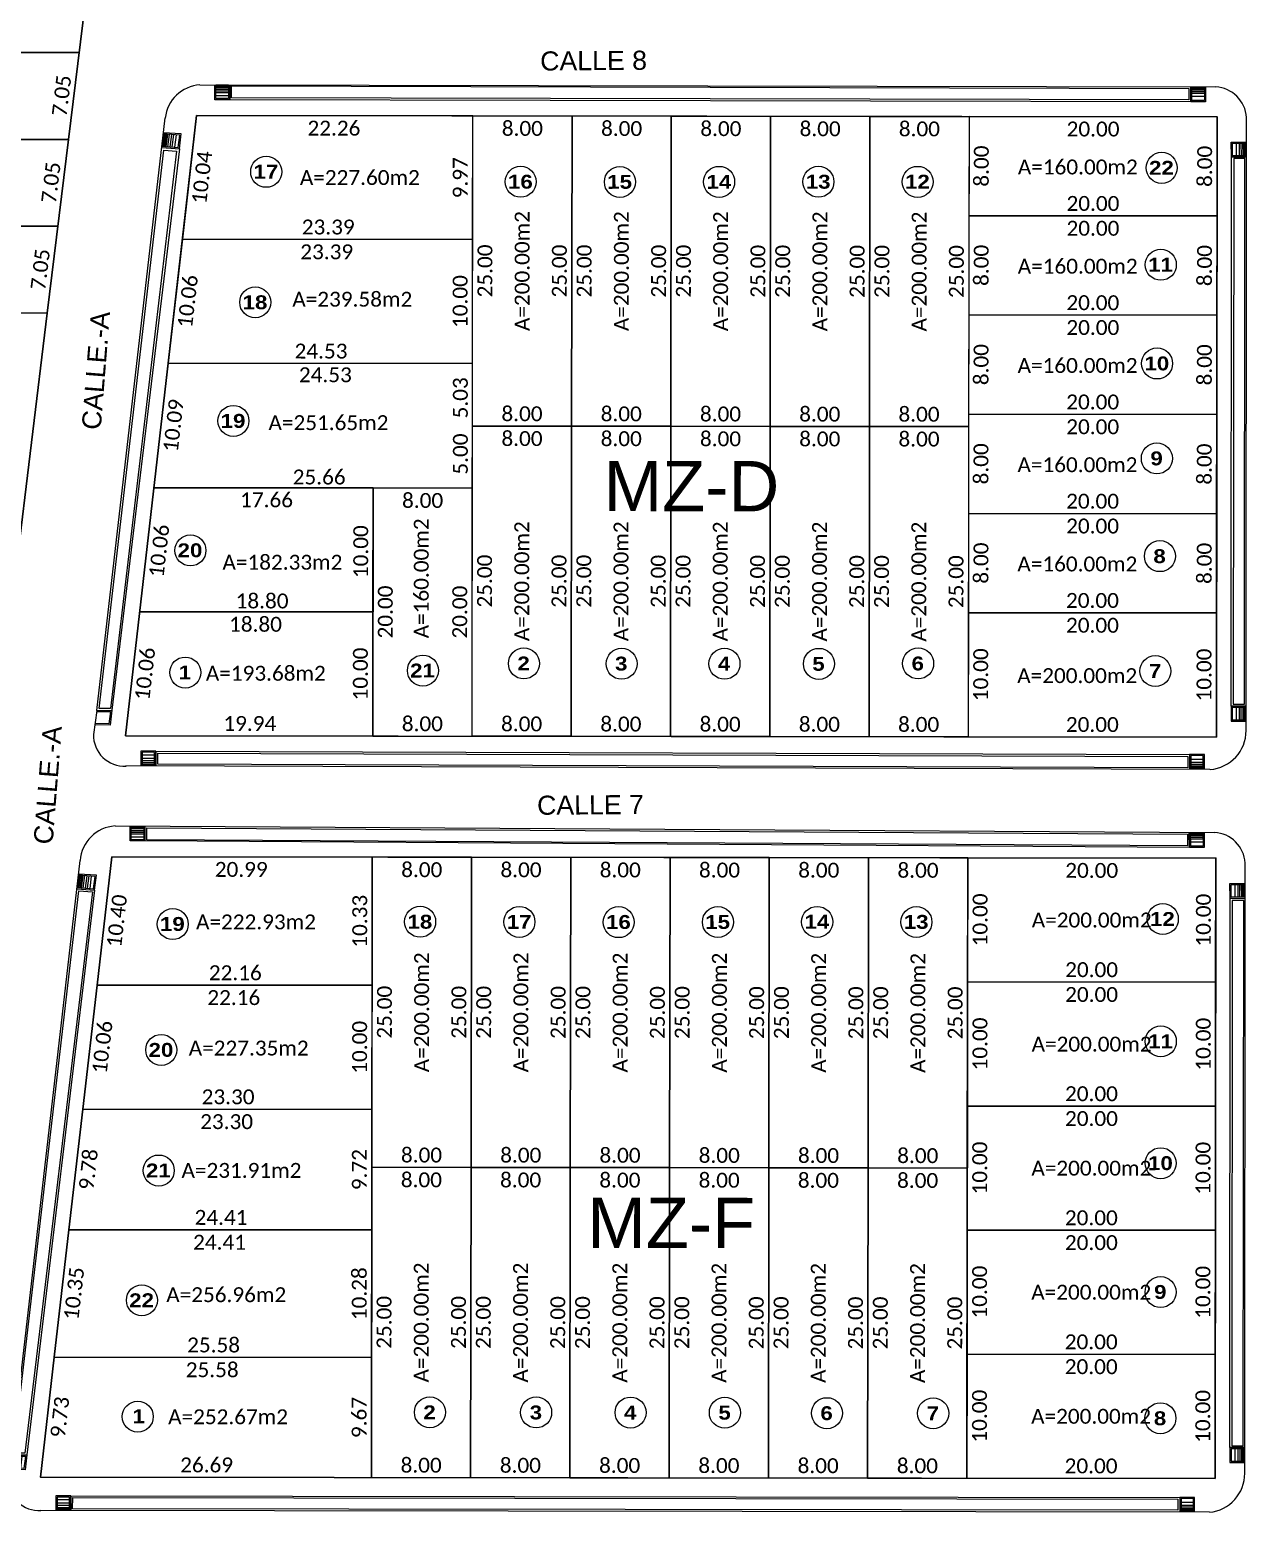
# Model space of a CAD drawing. Header units: inches. Extents: x 0 to 280406, y 0 to 9336832.
# Drawn here: x 279605.6 to 279704.4, y 9336300.9 to 9336421.3 of the extents above; entities that cross this region are included whole.
import ezdxf
from ezdxf.enums import TextEntityAlignment as Align

# ---------------------------------------------------------------- set-up
doc = ezdxf.new("R2010")
doc.units = ezdxf.units.IN
doc.header["$MEASUREMENT"] = 0
doc.linetypes.add('ACAD_ISO04W100', pattern=[30, 24, -3, 0, -3])
for name, color, linetype, lineweight in [('CC', 7, 'Continuous', 0), ('circulos', 7, 'Continuous', 15), ('corte vias', 21, 'ACAD_ISO04W100', 0), ('LOTES', 1, 'Continuous', 30), ('manzanas', 5, 'Continuous', 30), ('MANZANAS-ORIGINALES', 147, 'Continuous', 9), ('nombre de calles', 30, 'Continuous', 30), ('numero lote', 7, 'Continuous', 20)]:
    doc.layers.add(name, color=color, linetype=linetype, lineweight=lineweight)
for name, color, linetype in [('COORD', 7, 'Continuous'), ('Cotas', 7, 'Continuous'), ('textc', 255, 'Continuous')]:
    doc.layers.add(name, color=color, linetype=linetype)
doc.styles.add('Legend', font='calibri.ttf')
doc.styles.add('SAMUEL', font='')
doc.styles.get("Standard").update_dxf_attribs({"font": 'arial.ttf'})
doc.styles.add('ttt', font='swissko.ttf')
doc.styles.get('SAMUEL').set_extended_font_data('Arial Black')
doc.dimstyles.get("Standard").update_dxf_attribs({"dimtxt": 0.18, "dimasz": 0.18, "dimexe": 0.18, "dimexo": 0.0625, "dimgap": 0.09, "dimtad": 0, "dimtih": 1, "dimtoh": 1, "dimdec": 4, "dimzin": 0, "dimdsep": 46, "dimtxsty": 'Standard', "dimcen": 0.09, "dimadec": 0, "dimazin": 0, "dimtfac": 1, "dimtdec": 4, "dimtofl": 0, "dimtmove": 0, "dimatfit": 3, "dimfxl": 1, "dimtolj": 1, "dimtzin": 0, "dimarcsym": 0})

# ---------------------------------------------------------------- blocks, each defined once
blk = doc.blocks.new('sdaf')
at = {"layer": 'CC'}
for p, q in [((297891.69, 9336602.09), (297891.56, 9336601.12)), ((297891.88, 9336602.09), (297891.75, 9336601.12)), ((297892.12, 9336602.09), (297892, 9336601.11)), ((297892.42, 9336602.09), (297892.3, 9336601.11))]:
    blk.add_line(p, q, dxfattribs=at)
at = {"layer": 'corte vias', "lineweight": 20}
for p, q in [((297901.07, 9336651.69), (297901.07, 9336652.89)), ((297902.27, 9336652.88), (297902.27, 9336651.69)), ((297986.46, 9336651.26), (297986.45, 9336652.48)), ((297987.65, 9336652.48), (297987.66, 9336651.27)), ((297902.27, 9336651.69), (297901.07, 9336651.69)), ((297987.66, 9336651.27), (297986.46, 9336651.26)), ((297898.37, 9336648.93), (297896.93, 9336649.02)), ((297898.21, 9336647.73), (297898.37, 9336648.93)), ((297896.8, 9336647.83), (297898.21, 9336647.73)), ((297989.73, 9336648.37), (297990.96, 9336648.38)), ((297989.74, 9336647.17), (297989.73, 9336648.37)), ((297990.96, 9336647.18), (297989.74, 9336647.17)), ((297990.98, 9336602.91), (297989.77, 9336602.91)), ((297989.77, 9336602.91), (297989.77, 9336601.71)), ((297989.77, 9336601.71), (297990.98, 9336601.71)), ((297986.94, 9336598.88), (297985.74, 9336598.88)), ((297985.74, 9336598.88), (297985.74, 9336597.68)), ((297986.94, 9336597.68), (297986.94, 9336598.88))]:
    blk.add_line(p, q, dxfattribs=at)
for points in [[(297891.6, 9336602.19), (297892.82, 9336602.19), (297892.67, 9336601), (297891.44, 9336601.02)], [(297896.35, 9336597.7), (297896.35, 9336598.9), (297895.15, 9336598.9), (297895.15, 9336597.7)]]:
    blk.add_lwpolyline(points, dxfattribs=at)
at = {"layer": 'MANZANAS-ORIGINALES'}
for p, q in [((297899.87, 9336652.9), (297988.47, 9336652.47)), ((297901.16, 9336651.78), (297901.16, 9336652.89)), ((297901.16, 9336652.88), (297902.17, 9336652.88)), ((297901.16, 9336652.78), (297902.17, 9336652.78)), ((297901.16, 9336652.68), (297902.17, 9336652.68)), ((297901.16, 9336652.54), (297902.17, 9336652.54)), ((297901.16, 9336652.4), (297902.17, 9336652.4)), ((297901.16, 9336652.26), (297902.17, 9336652.26)), ((297902.17, 9336652.89), (297902.17, 9336651.78)), ((297986.46, 9336651.26), (297986.45, 9336652.48)), ((297986.46, 9336651.27), (297986.45, 9336652.48)), ((297986.46, 9336651.26), (297986.45, 9336652.48)), ((297986.45, 9336652.48), (297986.46, 9336651.26)), ((297986.56, 9336651.37), (297986.55, 9336652.48)), ((297987.55, 9336652.45), (297986.55, 9336652.45)), ((297987.55, 9336652.37), (297986.55, 9336652.37)), ((297987.55, 9336652.29), (297986.55, 9336652.29)), ((297987.55, 9336652.21), (297986.55, 9336652.21)), ((297987.55, 9336652.48), (297987.56, 9336651.37)), ((297901.16, 9336652.02), (297902.17, 9336652.02)), ((297902.17, 9336651.78), (297901.16, 9336651.78)), ((297986.46, 9336651.26), (297902.27, 9336651.69)), ((297987.56, 9336652.07), (297986.56, 9336652.07)), ((297987.56, 9336651.93), (297986.56, 9336651.93)), ((297987.56, 9336651.69), (297986.56, 9336651.69)), ((297987.56, 9336651.37), (297986.56, 9336651.37)), ((297891.6, 9336602.19), (297897.05, 9336650.1)), ((297990.98, 9336600.83), (297990.96, 9336650.01)), ((297896.9, 9336647.92), (297897.02, 9336648.92)), ((297898.25, 9336648.83), (297896.92, 9336648.92)), ((297896.96, 9336647.92), (297897.09, 9336648.91)), ((297897.05, 9336647.91), (297897.18, 9336648.91)), ((297897.16, 9336647.9), (297897.29, 9336648.9)), ((297897.29, 9336647.89), (297897.42, 9336648.89)), ((297897.48, 9336647.88), (297897.61, 9336648.87)), ((297897.64, 9336647.87), (297897.77, 9336648.86)), ((297897.85, 9336647.85), (297897.98, 9336648.85)), ((297898.12, 9336647.83), (297898.25, 9336648.83)), ((297898.21, 9336647.73), (297892.82, 9336602.19)), ((297896.8, 9336647.83), (297898.21, 9336647.73)), ((297896.81, 9336647.93), (297898.12, 9336647.83)), ((297989.83, 9336648.27), (297990.96, 9336648.28)), ((297989.84, 9336647.27), (297989.83, 9336648.27)), ((297990.96, 9336647.28), (297989.84, 9336647.27)), ((297990.16, 9336647.27), (297990.15, 9336648.27)), ((297990.4, 9336647.28), (297990.39, 9336648.28)), ((297990.54, 9336647.28), (297990.53, 9336648.28)), ((297990.68, 9336647.28), (297990.67, 9336648.28)), ((297990.76, 9336647.28), (297990.75, 9336648.28)), ((297990.84, 9336647.28), (297990.83, 9336648.28)), ((297990.92, 9336647.28), (297990.91, 9336648.28)), ((297989.74, 9336647.17), (297990.96, 9336647.18)), ((297989.74, 9336647.17), (297990.96, 9336647.18)), ((297989.77, 9336602.91), (297989.74, 9336647.17)), ((297989.77, 9336602.91), (297990.98, 9336602.91)), ((297989.79, 9336602.91), (297990.98, 9336602.91)), ((297990.98, 9336602.81), (297989.87, 9336602.81)), ((297989.87, 9336602.81), (297989.87, 9336601.81)), ((297990.19, 9336602.81), (297990.19, 9336601.81)), ((297990.43, 9336602.81), (297990.43, 9336601.81)), ((297990.57, 9336602.81), (297990.57, 9336601.81)), ((297990.71, 9336602.81), (297990.71, 9336601.81)), ((297990.79, 9336602.81), (297990.79, 9336601.81)), ((297990.87, 9336602.81), (297990.87, 9336601.81)), ((297990.95, 9336602.81), (297990.95, 9336601.81)), ((297891.6, 9336602.19), (297891.33, 9336600.24)), ((297989.87, 9336601.81), (297990.98, 9336601.81)), ((297896.25, 9336598.57), (297895.25, 9336598.57)), ((297896.25, 9336598.31), (297895.25, 9336598.31)), ((297896.25, 9336598.12), (297895.25, 9336598.12)), ((297896.25, 9336597.94), (297895.25, 9336597.94)), ((297896.35, 9336598.9), (297985.74, 9336598.88)), ((297896.35, 9336598.9), (297896.35, 9336597.7)), ((297985.74, 9336598.88), (297985.74, 9336597.68)), ((297986.85, 9336598.79), (297985.85, 9336598.79)), ((297985.85, 9336598.79), (297985.85, 9336597.69)), ((297986.85, 9336598.47), (297985.85, 9336598.47)), ((297986.85, 9336598.23), (297985.85, 9336598.23)), ((297986.85, 9336598.09), (297985.85, 9336598.09)), ((297986.85, 9336597.95), (297985.85, 9336597.95)), ((297986.85, 9336597.69), (297986.85, 9336598.79)), ((297988.14, 9336597.68), (297893.95, 9336597.7)), ((297896.25, 9336597.84), (297895.25, 9336597.84)), ((297896.25, 9336597.73), (297895.25, 9336597.73)), ((297986.85, 9336597.87), (297985.85, 9336597.87)), ((297986.85, 9336597.79), (297985.85, 9336597.79)), ((297986.85, 9336597.71), (297985.85, 9336597.71))]:
    blk.add_line(p, q, dxfattribs=at)
for points in [[(297902.42, 9336652.75), (297986.3, 9336652.33), (297986.3, 9336651.41), (297902.41, 9336651.78)], [(297898.04, 9336647.59), (297892.66, 9336602.34), (297891.74, 9336602.34), (297896.96, 9336647.67)], [(297990.84, 9336603.03), (297990.84, 9336646.99), (297989.9, 9336646.99), (297989.94, 9336603.03)], [(297985.59, 9336597.84), (297896.51, 9336597.85), (297896.51, 9336598.75), (297985.59, 9336598.74)]]:
    blk.add_lwpolyline(points, close=True, dxfattribs=at)
for points in [[(297891.59, 9336602.09), (297892.71, 9336602.09), (297892.58, 9336601.1), (297891.45, 9336601.12)], [(297896.25, 9336597.7), (297896.25, 9336598.8), (297895.25, 9336598.8), (297895.25, 9336597.7)]]:
    blk.add_lwpolyline(points, dxfattribs=at)
for centre, radius, start, end in [((297900.05, 9336649.9), 3, 93.5297, 176.2311), ((297988.33, 9336649.85), 2.63, 3.6928, 86.8985), ((297987.84, 9336600.81), 3.14, 275.5456, 0.3641), ((297893.81, 9336600.18), 2.48, 178.4794, 273.3425)]:
    blk.add_arc(centre, radius, start, end, dxfattribs=at)
blk = doc.blocks.new('*D16')
at = {"layer": 'COORD', "color": 0, "lineweight": -2, "transparency": 16777216}
blk.add_line((279750, 9336616.04), (279750, 9336600.44), dxfattribs=at)
at = {"layer": 'Defpoints', "color": 0, "transparency": 16777216}
for p in [(279750, 9336616.1), (279750, 9336615.1), (0, 0)]:
    blk.add_point(p, dxfattribs=at)
at = {"layer": 'COORD', "color": 0, "lineweight": 0, "transparency": 16777216, "insert": (279747.47, 9336607.27), "char_height": 3, "attachment_point": 5, "rotation": 90}
blk.add_mtext('\\A1;279750', dxfattribs=at)
blk = doc.blocks.new('*D18')
at = {"layer": 'COORD', "color": 0, "lineweight": -2, "transparency": 16777216}
blk.add_line((279900, 9336616.04), (279900, 9336600.44), dxfattribs=at)
at = {"layer": 'Defpoints', "color": 0, "transparency": 16777216}
for p in [(279900, 9336616.1), (279900, 9336615.1), (0, 0)]:
    blk.add_point(p, dxfattribs=at)
at = {"layer": 'COORD', "color": 0, "lineweight": 0, "transparency": 16777216, "insert": (279897.47, 9336607.27), "char_height": 3, "attachment_point": 5, "rotation": 90}
blk.add_mtext('\\A1;279900', dxfattribs=at)
blk = doc.blocks.new('*D24')
at = {"layer": 'COORD', "color": 0, "lineweight": -2, "transparency": 16777216}
blk.add_line((279995.36, 9336300), (279977.48, 9336300), dxfattribs=at)
at = {"layer": 'Defpoints', "color": 0, "transparency": 16777216}
for p in [(279994.42, 9336300), (279995.42, 9336300), (0, 0)]:
    blk.add_point(p, dxfattribs=at)
at = {"layer": 'COORD', "color": 0, "lineweight": 0, "transparency": 16777216, "insert": (279985.45, 9336302.53), "char_height": 3, "attachment_point": 5}
blk.add_mtext('\\A1;9336300', dxfattribs=at)
blk = doc.blocks.new('*D26')
at = {"layer": 'COORD', "color": 0, "lineweight": -2, "transparency": 16777216}
blk.add_line((279995.36, 9336450), (279977.48, 9336450), dxfattribs=at)
at = {"layer": 'Defpoints', "color": 0, "transparency": 16777216}
for p in [(279994.42, 9336450), (279995.42, 9336450), (0, 0)]:
    blk.add_point(p, dxfattribs=at)
at = {"layer": 'COORD', "color": 0, "lineweight": 0, "transparency": 16777216, "insert": (279985.45, 9336452.53), "char_height": 3, "attachment_point": 5}
blk.add_mtext('\\A1;9336450', dxfattribs=at)
blk = doc.blocks.new('*D28')
at = {"layer": 'COORD', "color": 0, "lineweight": -2, "transparency": 16777216}
blk.add_line((279995.36, 9336600), (279977.48, 9336600), dxfattribs=at)
at = {"layer": 'Defpoints', "color": 0, "transparency": 16777216}
for p in [(279994.42, 9336600), (279995.42, 9336600), (0, 0)]:
    blk.add_point(p, dxfattribs=at)
at = {"layer": 'COORD', "color": 0, "lineweight": 0, "transparency": 16777216, "insert": (279985.45, 9336602.53), "char_height": 3, "attachment_point": 5}
blk.add_mtext('\\A1;9336600', dxfattribs=at)

msp = doc.modelspace()

# ---------------------------------------------------------------- linework, layer by layer
at = {"layer": 'circulos', "color": 250}
for centre in [(279696.87, 9336410.19), (279624.69, 9336409.87), (279645.2, 9336409.07), (279653.2, 9336409.05), (279661.2, 9336409.06), (279669.2, 9336409.07), (279677.2, 9336409.06), (279696.8, 9336402.38), (279623.81, 9336399.35), (279696.5, 9336394.42), (279622.05, 9336389.79), (279696.48, 9336386.77), (279618.58, 9336379.35), (279696.73, 9336378.89), (279618.17, 9336369.51), (279637.32, 9336369.67), (279645.46, 9336370.24), (279653.34, 9336370.22), (279661.63, 9336370.22), (279669.24, 9336370.21), (279677.24, 9336370.24), (279696.36, 9336369.63), (279617.16, 9336349.23), (279637.1, 9336349.42), (279645.1, 9336349.41), (279653.1, 9336349.39), (279661.1, 9336349.4), (279669.1, 9336349.41), (279677.1, 9336349.4), (279696.96, 9336349.64), (279696.8, 9336339.78), (279616.23, 9336339.09), (279696.79, 9336329.96), (279616.03, 9336329.37), (279614.67, 9336318.91), (279696.78, 9336319.57), (279614.34, 9336309.53), (279637.89, 9336309.88), (279646.45, 9336309.87), (279654.06, 9336309.86), (279661.66, 9336309.85), (279669.89, 9336309.81), (279678.45, 9336309.8), (279696.77, 9336309.4)]:
    msp.add_circle(centre, 1.25, dxfattribs=at)
at = {"layer": 'corte vias', "lineweight": 20}
for p, q in [((279620.55, 9336415.68), (279620.55, 9336416.89)), ((279621.75, 9336416.88), (279621.75, 9336415.68)), ((279699.21, 9336415.51), (279699.21, 9336416.72)), ((279700.41, 9336416.72), (279700.41, 9336415.52)), ((279621.75, 9336415.68), (279620.55, 9336415.68)), ((279700.41, 9336415.52), (279699.21, 9336415.51)), ((279617.85, 9336412.93), (279616.41, 9336413.02)), ((279617.69, 9336411.72), (279617.85, 9336412.93)), ((279616.27, 9336411.83), (279617.69, 9336411.72)), ((279702.49, 9336411.07), (279702.48, 9336412.27)), ((279702.48, 9336412.27), (279703.71, 9336412.27)), ((279703.71, 9336411.07), (279702.49, 9336411.07)), ((279703.68, 9336366.8), (279702.46, 9336366.8)), ((279702.46, 9336366.8), (279702.46, 9336365.6)), ((279702.46, 9336365.6), (279703.68, 9336365.6)), ((279700.31, 9336362.9), (279699.11, 9336362.9)), ((279699.11, 9336362.9), (279699.11, 9336361.7)), ((279700.31, 9336361.7), (279700.31, 9336362.9))]:
    msp.add_line(p, q, dxfattribs=at)
for points in [[(279611.05, 9336366.46), (279612.26, 9336366.47), (279612.11, 9336365.28), (279610.88, 9336365.3)], [(279615.79, 9336361.97), (279615.79, 9336363.17), (279614.59, 9336363.18), (279614.59, 9336361.98)]]:
    msp.add_lwpolyline(points, dxfattribs=at)
at = {"layer": 'LOTES', "lineweight": 13, "flags": 128}
for points in [[(279610.48, 9336426.48), (279609.62, 9336419.48), (279564.79, 9336419.48), (279568.15, 9336426.48), (279610.48, 9336426.48)], [(279609.62, 9336419.48), (279608.76, 9336412.48), (279561.33, 9336412.48), (279564.79, 9336419.48), (279609.62, 9336419.48)], [(279608.76, 9336412.48), (279607.9, 9336405.48), (279557.88, 9336405.48), (279561.33, 9336412.48), (279608.76, 9336412.48)], [(279607.9, 9336405.48), (279607.05, 9336398.48), (279554.42, 9336398.48), (279557.88, 9336405.48), (279607.9, 9336405.48)]]:
    msp.add_lwpolyline(points, dxfattribs=at)
for points in [[(279641.34, 9336414.38), (279619.08, 9336414.4), (279617.94, 9336404.43), (279641.33, 9336404.41)], [(279641.34, 9336414.38), (279649.34, 9336414.37), (279649.31, 9336389.37), (279641.31, 9336389.38)], [(279649.34, 9336414.37), (279657.34, 9336414.36), (279657.31, 9336389.36), (279649.31, 9336389.37)], [(279657.34, 9336414.36), (279665.34, 9336414.35), (279665.31, 9336389.35), (279657.31, 9336389.36)], [(279665.34, 9336414.35), (279673.34, 9336414.34), (279673.31, 9336389.34), (279665.31, 9336389.35)], [(279673.34, 9336414.34), (279681.34, 9336414.33), (279681.31, 9336389.33), (279673.31, 9336389.34)], [(279701.34, 9336414.31), (279681.34, 9336414.33), (279681.33, 9336406.33), (279701.33, 9336406.31)], [(279701.33, 9336406.31), (279681.33, 9336406.33), (279681.32, 9336398.33), (279701.32, 9336398.31)], [(279641.33, 9336404.41), (279617.94, 9336404.43), (279616.79, 9336394.44), (279641.31, 9336394.41)], [(279607.05, 9336398.48), (279599.05, 9336398.48), (279596.51, 9336377.63), (279604.51, 9336377.63)], [(279701.32, 9336398.31), (279681.32, 9336398.33), (279681.31, 9336390.33), (279701.31, 9336390.31)], [(279641.31, 9336394.41), (279616.79, 9336394.44), (279615.64, 9336384.41), (279641.3, 9336384.38), (279641.31, 9336389.38)], [(279701.31, 9336390.31), (279681.31, 9336390.33), (279681.3, 9336382.33), (279701.3, 9336382.31)], [(279641.31, 9336389.38), (279649.31, 9336389.37), (279649.28, 9336364.37), (279641.28, 9336364.38)], [(279649.31, 9336389.37), (279657.31, 9336389.36), (279657.28, 9336364.36), (279649.28, 9336364.37)], [(279657.31, 9336389.36), (279665.31, 9336389.35), (279665.28, 9336364.35), (279657.28, 9336364.36)], [(279665.31, 9336389.35), (279673.31, 9336389.34), (279673.28, 9336364.34), (279665.28, 9336364.35)], [(279673.31, 9336389.34), (279681.31, 9336389.33), (279681.28, 9336364.33), (279673.28, 9336364.34)], [(279633.3, 9336384.39), (279615.64, 9336384.41), (279614.49, 9336374.41), (279633.29, 9336374.39), (279633.29, 9336374.39)], [(279641.3, 9336384.38), (279633.3, 9336384.39), (279633.28, 9336364.39), (279641.28, 9336364.38)], [(279701.3, 9336382.31), (279681.3, 9336382.33), (279681.29, 9336374.33), (279701.29, 9336374.31)], [(279633.29, 9336374.39), (279614.49, 9336374.41), (279613.34, 9336364.41), (279633.28, 9336364.39)], [(279701.29, 9336374.31), (279681.29, 9336374.33), (279681.28, 9336364.33), (279701.28, 9336364.31)], [(279633.24, 9336354.63), (279612.25, 9336354.65), (279611.06, 9336344.32), (279633.22, 9336344.3)], [(279641.2, 9336329.62), (279641.24, 9336354.62), (279633.24, 9336354.63), (279633.2, 9336329.63)], [(279649.2, 9336329.61), (279649.24, 9336354.61), (279641.24, 9336354.62), (279641.2, 9336329.62)], [(279657.2, 9336329.6), (279657.24, 9336354.6), (279649.24, 9336354.61), (279649.2, 9336329.61)], [(279665.2, 9336329.59), (279665.24, 9336354.59), (279657.24, 9336354.6), (279657.2, 9336329.6)], [(279673.2, 9336329.58), (279673.24, 9336354.58), (279665.24, 9336354.59), (279665.2, 9336329.59)], [(279681.2, 9336329.57), (279681.24, 9336354.57), (279673.24, 9336354.58), (279673.2, 9336329.58)], [(279681.22, 9336344.57), (279701.22, 9336344.55), (279701.24, 9336354.55), (279681.24, 9336354.57)], [(279633.22, 9336344.3), (279611.06, 9336344.32), (279609.91, 9336334.32), (279633.21, 9336334.3)], [(279681.21, 9336334.57), (279701.21, 9336334.55), (279701.22, 9336344.55), (279681.22, 9336344.57)], [(279633.21, 9336334.3), (279609.91, 9336334.32), (279608.79, 9336324.6), (279633.2, 9336324.58)], [(279681.2, 9336324.57), (279701.2, 9336324.55), (279701.21, 9336334.55), (279681.21, 9336334.57)], [(279641.17, 9336304.62), (279641.2, 9336329.62), (279633.2, 9336329.63), (279633.17, 9336304.63)], [(279649.17, 9336304.61), (279649.2, 9336329.61), (279641.2, 9336329.62), (279641.17, 9336304.62)], [(279657.17, 9336304.6), (279657.2, 9336329.6), (279649.2, 9336329.61), (279649.17, 9336304.61)], [(279665.17, 9336304.59), (279665.2, 9336329.59), (279657.2, 9336329.6), (279657.17, 9336304.6)], [(279673.17, 9336304.58), (279673.2, 9336329.58), (279665.2, 9336329.59), (279665.17, 9336304.59)], [(279681.17, 9336304.57), (279681.2, 9336329.57), (279673.2, 9336329.58), (279673.17, 9336304.58)], [(279633.2, 9336324.58), (279608.79, 9336324.6), (279607.6, 9336314.33), (279633.19, 9336314.3)], [(279681.19, 9336314.57), (279701.19, 9336314.55), (279701.2, 9336324.55), (279681.2, 9336324.57)], [(279633.19, 9336314.3), (279607.6, 9336314.33), (279606.49, 9336304.66), (279633.17, 9336304.63)], [(279681.17, 9336304.57), (279701.17, 9336304.55), (279701.19, 9336314.55), (279681.19, 9336314.57)]]:
    msp.add_lwpolyline(points, close=True, dxfattribs=at)
at = {"layer": 'manzanas'}
for points in [[(279547.62, 9336377.63), (279604.51, 9336377.63), (279607.05, 9336398.48), (279619.08, 9336496.48), (279628.76, 9336516.17), (279623.31, 9336520.48), (279611.9, 9336520.48), (279603.79, 9336504.48), (279599.74, 9336496.48), (279596.2, 9336489.48), (279593.07, 9336482.48), (279586.84, 9336468.48), (279577.5, 9336447.48), (279568.15, 9336426.48), (279564.79, 9336419.48), (279557.88, 9336405.48), (279548.35, 9336386.19)], [(279613.34, 9336364.41), (279701.28, 9336364.31), (279701.34, 9336414.31), (279619.08, 9336414.4)], [(279612.25, 9336354.65), (279611.06, 9336344.32), (279609.91, 9336334.32), (279608.79, 9336324.6), (279607.6, 9336314.33), (279606.49, 9336304.66), (279701.17, 9336304.55), (279701.24, 9336354.55)]]:
    msp.add_lwpolyline(points, close=True, dxfattribs=at)
at = {"layer": 'MANZANAS-ORIGINALES'}
for p, q in [((279619.35, 9336416.88), (279701.23, 9336416.72)), ((279620.64, 9336415.77), (279620.64, 9336416.89)), ((279620.64, 9336416.87), (279621.65, 9336416.87)), ((279620.64, 9336416.77), (279621.65, 9336416.77)), ((279620.64, 9336416.67), (279621.65, 9336416.67)), ((279620.64, 9336416.53), (279621.65, 9336416.53)), ((279620.64, 9336416.39), (279621.65, 9336416.39)), ((279620.64, 9336416.25), (279621.65, 9336416.25)), ((279621.65, 9336416.88), (279621.65, 9336415.77)), ((279621.75, 9336415.68), (279621.75, 9336416.88)), ((279699.21, 9336416.72), (279699.21, 9336415.51)), ((279699.21, 9336415.51), (279699.21, 9336416.72)), ((279699.21, 9336415.52), (279699.21, 9336416.72)), ((279699.21, 9336415.51), (279699.21, 9336416.72)), ((279699.31, 9336415.61), (279699.31, 9336416.72)), ((279700.31, 9336416.7), (279699.31, 9336416.69)), ((279700.31, 9336416.62), (279699.31, 9336416.61)), ((279700.31, 9336416.54), (279699.31, 9336416.53)), ((279700.31, 9336416.46), (279699.31, 9336416.45)), ((279700.31, 9336416.32), (279699.31, 9336416.31)), ((279700.31, 9336416.18), (279699.31, 9336416.17)), ((279700.31, 9336416.72), (279700.31, 9336415.62)), ((279620.64, 9336416.01), (279621.65, 9336416.01)), ((279621.65, 9336415.77), (279620.64, 9336415.77)), ((279699.21, 9336415.52), (279621.75, 9336415.68)), ((279700.31, 9336415.94), (279699.31, 9336415.93)), ((279700.31, 9336415.62), (279699.31, 9336415.61)), ((279611.05, 9336366.46), (279616.55, 9336414.22)), ((279703.67, 9336364.83), (279703.71, 9336414.26)), ((279616.37, 9336411.92), (279616.5, 9336412.92)), ((279617.73, 9336412.82), (279616.4, 9336412.93)), ((279616.44, 9336411.92), (279616.57, 9336412.91)), ((279616.53, 9336411.91), (279616.66, 9336412.91)), ((279616.64, 9336411.9), (279616.77, 9336412.9)), ((279616.77, 9336411.89), (279616.9, 9336412.89)), ((279616.95, 9336411.88), (279617.08, 9336412.87)), ((279617.12, 9336411.87), (279617.25, 9336412.86)), ((279617.33, 9336411.85), (279617.46, 9336412.84)), ((279617.6, 9336411.83), (279617.73, 9336412.82)), ((279617.69, 9336411.72), (279612.26, 9336366.47)), ((279616.27, 9336411.83), (279617.69, 9336411.72)), ((279616.27, 9336411.83), (279617.69, 9336411.72)), ((279616.29, 9336411.93), (279617.6, 9336411.83)), ((279702.59, 9336411.17), (279702.58, 9336412.17)), ((279702.58, 9336412.17), (279703.71, 9336412.17)), ((279702.91, 9336411.17), (279702.9, 9336412.17)), ((279703.15, 9336411.17), (279703.14, 9336412.17)), ((279703.29, 9336411.17), (279703.28, 9336412.17)), ((279703.43, 9336411.17), (279703.42, 9336412.17)), ((279703.51, 9336411.17), (279703.5, 9336412.17)), ((279703.59, 9336411.17), (279703.58, 9336412.17)), ((279703.67, 9336411.17), (279703.66, 9336412.17)), ((279702.46, 9336366.8), (279702.49, 9336411.07)), ((279702.49, 9336411.07), (279703.71, 9336411.07)), ((279702.49, 9336411.07), (279703.71, 9336411.07)), ((279703.71, 9336411.17), (279702.59, 9336411.17)), ((279611.05, 9336366.46), (279610.77, 9336364.52)), ((279702.46, 9336366.8), (279703.68, 9336366.8)), ((279702.49, 9336366.8), (279703.68, 9336366.8)), ((279703.68, 9336366.7), (279702.56, 9336366.7)), ((279702.56, 9336366.7), (279702.56, 9336365.7)), ((279702.56, 9336365.7), (279703.68, 9336365.7)), ((279702.88, 9336366.7), (279702.88, 9336365.7)), ((279703.12, 9336366.7), (279703.12, 9336365.7)), ((279703.26, 9336366.7), (279703.26, 9336365.7)), ((279703.4, 9336366.7), (279703.4, 9336365.7)), ((279703.48, 9336366.7), (279703.48, 9336365.7)), ((279703.56, 9336366.7), (279703.56, 9336365.7)), ((279703.64, 9336366.7), (279703.64, 9336365.7)), ((279615.69, 9336362.84), (279614.69, 9336362.84)), ((279615.69, 9336362.58), (279614.69, 9336362.59)), ((279615.69, 9336362.4), (279614.69, 9336362.4)), ((279615.69, 9336362.22), (279614.69, 9336362.22)), ((279615.69, 9336362.11), (279614.69, 9336362.11)), ((279615.69, 9336362), (279614.69, 9336362.01)), ((279615.79, 9336363.17), (279699.11, 9336362.9)), ((279615.79, 9336363.17), (279615.79, 9336361.98)), ((279699.11, 9336362.9), (279699.11, 9336361.7)), ((279700.21, 9336362.81), (279699.21, 9336362.81)), ((279699.21, 9336362.81), (279699.21, 9336361.71)), ((279700.21, 9336362.49), (279699.21, 9336362.49)), ((279700.21, 9336362.25), (279699.21, 9336362.25)), ((279700.21, 9336362.11), (279699.21, 9336362.11)), ((279700.21, 9336361.71), (279700.21, 9336362.81)), ((279700.76, 9336361.69), (279613.39, 9336361.98)), ((279700.21, 9336361.97), (279699.21, 9336361.97)), ((279700.21, 9336361.89), (279699.21, 9336361.89)), ((279700.21, 9336361.81), (279699.21, 9336361.81)), ((279700.21, 9336361.73), (279699.21, 9336361.73))]:
    msp.add_line(p, q, dxfattribs=at)
for points in [[(279621.9, 9336416.8), (279699.06, 9336416.58), (279699.06, 9336415.66), (279621.89, 9336415.82)], [(279617.45, 9336411.53), (279612.14, 9336366.62), (279611.23, 9336366.62), (279616.43, 9336411.62)], [(279703.54, 9336366.96), (279703.58, 9336410.93), (279702.68, 9336410.94), (279702.63, 9336366.97)], [(279698.99, 9336361.84), (279615.97, 9336362.12), (279615.97, 9336363.02), (279698.99, 9336362.74)]]:
    msp.add_lwpolyline(points, close=True, dxfattribs=at)
for points in [[(279611.03, 9336366.36), (279612.15, 9336366.37), (279612.02, 9336365.38), (279610.89, 9336365.4)], [(279615.69, 9336361.97), (279615.69, 9336363.07), (279614.69, 9336363.08), (279614.69, 9336361.98)]]:
    msp.add_lwpolyline(points, dxfattribs=at)
for centre, radius, start, end in [((279619.53, 9336413.89), 2.99, 93.3871, 174.0295), ((279701.08, 9336414.09), 2.63, 3.6236, 86.8292), ((279613.25, 9336364.45), 2.48, 178.4102, 273.2732), ((279700.52, 9336364.84), 3.16, 274.4802, 359.8862)]:
    msp.add_arc(centre, radius, start, end, dxfattribs=at)

# ---------------------------------------------------------------- block references
at = {"rotation": 359.9307389415724}
msp.add_blockref('sdaf', (-29573.59, 71.18), dxfattribs=at)

# ---------------------------------------------------------------- texts
at = {"layer": 'Cotas', "style": 'Legend'}
for s, rotation, p in [('7.05', 82.9971, (279608.2, 9336416.01)), ('22.26', 359.9307, (279630.15, 9336413.39)), ('8.00', 359.9307, (279645.34, 9336413.37)), ('8.00', 359.9307, (279653.34, 9336413.36)), ('8.00', 359.9307, (279661.34, 9336413.35)), ('8.00', 359.9307, (279669.34, 9336413.34)), ('8.00', 359.9307, (279677.34, 9336413.33)), ('20.00', 359.9307, (279691.34, 9336413.32)), ('10.04', 83.4507, (279619.51, 9336409.42)), ('8.00', 89.9307, (279682.33, 9336410.33)), ('8.00', 89.9307, (279700.33, 9336410.31)), ('7.05', 82.9971, (279607.34, 9336409.01)), ('9.97', 89.9307, (279640.33, 9336409.39)), ('20.00', 359.9307, (279691.33, 9336407.32)), ('A=200.00m2', 90, (279645.32, 9336401.87)), ('A=200.00m2', 90, (279653.32, 9336401.86)), ('A=200.00m2', 90, (279661.32, 9336401.85)), ('A=200.00m2', 90, (279669.32, 9336401.84)), ('A=200.00m2', 90, (279677.32, 9336401.83)), ('23.39', 359.9307, (279629.69, 9336405.42)), ('20.00', 359.9307, (279691.33, 9336405.32)), ('7.05', 82.9971, (279606.48, 9336402.01)), ('23.39', 359.9307, (279629.57, 9336403.42)), ('25.00', 89.9307, (279642.32, 9336401.88)), ('25.00', 89.9307, (279648.32, 9336401.87)), ('25.00', 89.9307, (279650.32, 9336401.87)), ('25.00', 89.9307, (279656.32, 9336401.86)), ('25.00', 89.9307, (279658.32, 9336401.86)), ('25.00', 89.9307, (279664.32, 9336401.85)), ('25.00', 89.9307, (279666.32, 9336401.85)), ('25.00', 89.9307, (279672.32, 9336401.84)), ('25.00', 89.9307, (279674.32, 9336401.84)), ('25.00', 89.9307, (279680.32, 9336401.83)), ('8.00', 89.9307, (279682.32, 9336402.33)), ('8.00', 89.9307, (279700.32, 9336402.31)), ('10.06', 83.4507, (279618.36, 9336399.43)), ('10.00', 89.9307, (279640.32, 9336399.41)), ('20.00', 359.9307, (279691.32, 9336399.32)), ('20.00', 359.9307, (279691.32, 9336397.32)), ('24.53', 359.9306, (279629.11, 9336395.42)), ('8.00', 89.9307, (279682.31, 9336394.33)), ('8.00', 89.9307, (279700.31, 9336394.31)), ('24.53', 359.9306, (279629.46, 9336393.51)), ('5.03', 89.9307, (279640.34, 9336391.65)), ('10.09', 83.4507, (279617.21, 9336389.42)), ('8.00', 359.9307, (279645.31, 9336390.37)), ('8.00', 359.9307, (279653.31, 9336390.36)), ('8.00', 359.9307, (279661.31, 9336390.35)), ('8.00', 359.9307, (279669.31, 9336390.34)), ('8.00', 359.9307, (279677.31, 9336390.33)), ('20.00', 359.9307, (279691.31, 9336391.32)), ('20.00', 359.9307, (279691.31, 9336389.32)), ('5.00', 89.9307, (279640.34, 9336387.12)), ('8.00', 359.9307, (279645.31, 9336388.37)), ('8.00', 359.9307, (279653.31, 9336388.36)), ('8.00', 359.9307, (279661.31, 9336388.35)), ('8.00', 359.9307, (279669.31, 9336388.34)), ('8.00', 359.9307, (279677.31, 9336388.33)), ('8.00', 89.9307, (279682.3, 9336386.33)), ('8.00', 89.9307, (279700.3, 9336386.31)), ('25.66', 359.9306, (279628.96, 9336385.27)), ('17.66', 359.9305, (279624.72, 9336383.43)), ('8.00', 359.9308, (279637.3, 9336383.38)), ('20.00', 359.9307, (279691.3, 9336383.32)), ('10.06', 83.4507, (279616.06, 9336379.32)), ('10.00', 89.9307, (279632.31, 9336379.25)), ('A=160.00m2', 90, (279637.19, 9336377.1)), ('A=200.00m2', 90, (279645.29, 9336376.87)), ('A=200.00m2', 90, (279653.29, 9336376.86)), ('A=200.00m2', 90, (279661.29, 9336376.85)), ('A=200.00m2', 90, (279669.29, 9336376.84)), ('A=200.00m2', 90, (279677.29, 9336376.83)), ('20.00', 359.9307, (279691.3, 9336381.32)), ('25.00', 89.9307, (279642.29, 9336376.88)), ('25.00', 89.9307, (279648.29, 9336376.87)), ('25.00', 89.9307, (279650.29, 9336376.87)), ('25.00', 89.9307, (279656.29, 9336376.86)), ('25.00', 89.9307, (279658.29, 9336376.86)), ('25.00', 89.9307, (279664.29, 9336376.85)), ('25.00', 89.9307, (279666.29, 9336376.85)), ('25.00', 89.9307, (279672.29, 9336376.84)), ('25.00', 89.9307, (279674.29, 9336376.84)), ('25.00', 89.9307, (279680.29, 9336376.83)), ('8.00', 89.9307, (279682.3, 9336378.33)), ('8.00', 89.9307, (279700.3, 9336378.31)), ('20.00', 89.9307, (279634.29, 9336374.39)), ('20.00', 89.9307, (279640.29, 9336374.38)), ('18.80', 359.9305, (279624.36, 9336375.28)), ('20.00', 359.9307, (279691.29, 9336375.32)), ('18.80', 359.9305, (279623.83, 9336373.4)), ('20.00', 359.9307, (279691.29, 9336373.32)), ('10.06', 83.4507, (279614.92, 9336369.41)), ('10.00', 89.9307, (279632.28, 9336369.39)), ('10.00', 89.9307, (279682.28, 9336369.33)), ('10.00', 89.9307, (279700.28, 9336369.31)), ('19.94', 359.9307, (279623.37, 9336365.4)), ('8.00', 359.9307, (279637.28, 9336365.38)), ('8.00', 359.9307, (279645.28, 9336365.37)), ('8.00', 359.9307, (279653.28, 9336365.36)), ('8.00', 359.9307, (279661.28, 9336365.35)), ('8.00', 359.9307, (279669.28, 9336365.34)), ('8.00', 359.9307, (279677.28, 9336365.33)), ('20.00', 359.9307, (279691.28, 9336365.32)), ('20.99', 359.9307, (279622.68, 9336353.64)), ('8.00', 359.9307, (279637.23, 9336353.62)), ('8.00', 359.9307, (279645.23, 9336353.61)), ('8.00', 359.9307, (279653.23, 9336353.6)), ('8.00', 359.9307, (279661.23, 9336353.59)), ('8.00', 359.9307, (279669.23, 9336353.58)), ('8.00', 359.9307, (279677.23, 9336353.57)), ('20.00', 359.9307, (279691.23, 9336353.56)), ('10.40', 83.4294, (279612.65, 9336349.49)), ('10.33', 89.9306, (279632.23, 9336349.46)), ('10.00', 89.9307, (279682.23, 9336349.57)), ('10.00', 89.9307, (279700.23, 9336349.55)), ('A=200.00m2', 90, (279637.22, 9336342.12)), ('A=200.00m2', 90, (279645.22, 9336342.11)), ('A=200.00m2', 90, (279653.22, 9336342.1)), ('A=200.00m2', 90, (279661.22, 9336342.09)), ('A=200.00m2', 90, (279669.22, 9336342.08)), ('A=200.00m2', 90, (279677.22, 9336342.07)), ('22.16', 359.9306, (279622.2, 9336345.31)), ('20.00', 359.9307, (279691.22, 9336345.56)), ('22.16', 359.9306, (279622.08, 9336343.31)), ('25.00', 89.9307, (279634.22, 9336342.13)), ('25.00', 89.9307, (279640.22, 9336342.12)), ('25.00', 89.9307, (279642.22, 9336342.12)), ('25.00', 89.9307, (279648.22, 9336342.11)), ('25.00', 89.9307, (279650.22, 9336342.11)), ('25.00', 89.9307, (279656.22, 9336342.1)), ('25.00', 89.9307, (279658.22, 9336342.1)), ('25.00', 89.9307, (279664.22, 9336342.09)), ('25.00', 89.9307, (279666.22, 9336342.09)), ('25.00', 89.9307, (279672.22, 9336342.08)), ('25.00', 89.9307, (279674.22, 9336342.08)), ('25.00', 89.9307, (279680.22, 9336342.07)), ('20.00', 359.9307, (279691.22, 9336343.56)), ('10.00', 89.9307, (279682.22, 9336339.57)), ('10.00', 89.9307, (279700.22, 9336339.55)), ('10.06', 83.4294, (279611.48, 9336339.32)), ('10.00', 89.9303, (279632.22, 9336339.3)), ('23.30', 359.9311, (279621.62, 9336335.31)), ('20.00', 359.9307, (279691.21, 9336335.56)), ('23.30', 359.9311, (279621.5, 9336333.31)), ('20.00', 359.9307, (279691.21, 9336333.56)), ('9.78', 83.4295, (279610.35, 9336329.46)), ('9.72', 89.9308, (279632.2, 9336329.44)), ('8.00', 359.9307, (279637.21, 9336330.62)), ('8.00', 359.9307, (279645.21, 9336330.61)), ('8.00', 359.9307, (279653.21, 9336330.6)), ('8.00', 359.9307, (279661.21, 9336330.59)), ('8.00', 359.9307, (279669.21, 9336330.58)), ('8.00', 359.9307, (279677.21, 9336330.57)), ('10.00', 89.9307, (279682.2, 9336329.57)), ('10.00', 89.9307, (279700.2, 9336329.55)), ('8.00', 359.9307, (279637.2, 9336328.62)), ('8.00', 359.9307, (279645.2, 9336328.61)), ('8.00', 359.9307, (279653.2, 9336328.6)), ('8.00', 359.9307, (279661.2, 9336328.59)), ('8.00', 359.9307, (279669.2, 9336328.58)), ('8.00', 359.9307, (279677.2, 9336328.57)), ('24.41', 359.9307, (279621.05, 9336325.59)), ('20.00', 359.9307, (279691.2, 9336325.56)), ('24.41', 359.9307, (279620.93, 9336323.59)), ('20.00', 359.9307, (279691.2, 9336323.56)), ('10.35', 83.4292, (279609.2, 9336319.46)), ('10.28', 89.9307, (279632.19, 9336319.44)), ('A=200.00m2', 90, (279637.19, 9336317.12)), ('A=200.00m2', 90, (279645.19, 9336317.11)), ('A=200.00m2', 90, (279653.19, 9336317.1)), ('A=200.00m2', 90, (279661.19, 9336317.09)), ('A=200.00m2', 90, (279669.19, 9336317.08)), ('A=200.00m2', 90, (279677.19, 9336317.07)), ('10.00', 89.9307, (279682.19, 9336319.57)), ('10.00', 89.9307, (279700.19, 9336319.55)), ('25.00', 89.9307, (279634.19, 9336317.13)), ('25.00', 89.9307, (279640.19, 9336317.12)), ('25.00', 89.9307, (279642.19, 9336317.12)), ('25.00', 89.9307, (279648.19, 9336317.11)), ('25.00', 89.9307, (279650.19, 9336317.11)), ('25.00', 89.9307, (279656.19, 9336317.1)), ('25.00', 89.9307, (279658.19, 9336317.1)), ('25.00', 89.9307, (279664.19, 9336317.09)), ('25.00', 89.9307, (279666.19, 9336317.09)), ('25.00', 89.9307, (279672.19, 9336317.08)), ('25.00', 89.9307, (279674.19, 9336317.08)), ('25.00', 89.9307, (279680.19, 9336317.07)), ('25.58', 359.9307, (279620.45, 9336315.31)), ('20.00', 359.9307, (279691.19, 9336315.56)), ('25.58', 359.9307, (279620.34, 9336313.31)), ('20.00', 359.9307, (279691.19, 9336313.56)), ('10.00', 89.9307, (279682.18, 9336309.57)), ('10.00', 89.9307, (279700.18, 9336309.55)), ('9.73', 83.4294, (279608.05, 9336309.49)), ('9.67', 89.9307, (279632.18, 9336309.46)), ('26.69', 359.9307, (279619.89, 9336305.64)), ('8.00', 359.9307, (279637.18, 9336305.62)), ('8.00', 359.9307, (279645.18, 9336305.61)), ('8.00', 359.9307, (279653.18, 9336305.6)), ('8.00', 359.9307, (279661.18, 9336305.59)), ('8.00', 359.9307, (279669.18, 9336305.58)), ('8.00', 359.9307, (279677.18, 9336305.57)), ('20.00', 359.9307, (279691.18, 9336305.56))]:
    msp.add_text(s, height=1.2, rotation=rotation, dxfattribs=at).set_placement(p, align=Align.MIDDLE_CENTER)
for s, p in [('A=160.00m2', (279690.11, 9336410.26)), ('A=227.60m2', (279632.24, 9336409.41)), ('A=160.00m2', (279690.1, 9336402.26)), ('A=239.58m2', (279631.63, 9336399.6)), ('A=160.00m2', (279690.09, 9336394.26)), ('A=251.65m2', (279629.71, 9336389.65)), ('A=160.00m2', (279690.08, 9336386.26)), ('A=182.33m2', (279626, 9336378.4)), ('A=160.00m2', (279690.07, 9336378.26)), ('A=193.68m2', (279624.66, 9336369.45)), ('A=200.00m2', (279690.06, 9336369.26)), ('A=222.93m2', (279623.87, 9336349.41)), ('A=200.00m2', (279691.23, 9336349.56)), ('A=227.35m2', (279623.28, 9336339.24)), ('A=200.00m2', (279691.22, 9336339.56)), ('A=231.91m2', (279622.7, 9336329.38)), ('A=200.00m2', (279691.2, 9336329.56)), ('A=256.96m2', (279621.47, 9336319.36)), ('A=200.00m2', (279691.19, 9336319.56)), ('A=252.67m2', (279621.62, 9336309.52)), ('A=200.00m2', (279691.18, 9336309.56))]:
    msp.add_text(s, height=1.2, dxfattribs=at).set_placement(p, align=Align.MIDDLE_CENTER)
at = {"layer": 'nombre de calles', "color": 0}
for s, rotation, p in [('CALLE 8', 0.4394, (279646.78, 9336418.03)), ('CALLE.-A', 85.4679, (279611.35, 9336389.03)), ('CALLE.-A', 85.4679, (279607.47, 9336355.61)), ('CALLE 7', 0.4394, (279646.53, 9336358.04))]:
    msp.add_text(s, height=1.54, rotation=rotation, dxfattribs=at).set_placement(p)
at = {"layer": 'numero lote', "color": 0, "lineweight": 9, "style": 'SAMUEL'}
for s, height, p in [('17', 1.122, (279624.67, 9336409.32)), ('22', 1.122, (279696.85, 9336409.63)), ('16', 1.122, (279645.18, 9336408.51)), ('15', 1.122, (279653.18, 9336408.5)), ('14', 1.122, (279661.18, 9336408.5)), ('13', 1.122, (279669.18, 9336408.51)), ('12', 1.122, (279677.18, 9336408.51)), ('11', 1.122, (279696.78, 9336401.82)), ('18', 1.122, (279623.79, 9336398.79)), ('10', 1.122, (279696.48, 9336393.86)), ('19', 1.122, (279622.02, 9336389.23)), ('9', 1.12, (279696.46, 9336386.21)), ('20', 1.122, (279618.55, 9336378.8)), ('8', 1.12, (279696.7, 9336378.33)), ('2', 1.12, (279645.44, 9336369.68)), ('3', 1.12, (279653.31, 9336369.67)), ('4', 1.12, (279661.6, 9336369.66)), ('5', 1.12, (279669.21, 9336369.65)), ('6', 1.12, (279677.21, 9336369.68)), ('1', 1.12, (279618.14, 9336368.95)), ('21', 1.122, (279637.29, 9336369.11)), ('7', 1.12, (279696.34, 9336369.07)), ('18', 1.122, (279637.08, 9336348.86)), ('17', 1.122, (279645.08, 9336348.85)), ('16', 1.122, (279653.08, 9336348.84)), ('14', 1.122, (279669.08, 9336348.86)), ('13', 1.122, (279677.08, 9336348.85)), ('12', 1.122, (279696.93, 9336349.08)), ('19', 1.122, (279617.13, 9336348.68)), ('15', 1.122, (279661.08, 9336348.84)), ('11', 1.122, (279696.78, 9336339.22)), ('20', 1.122, (279616.21, 9336338.53)), ('21', 1.122, (279616, 9336328.81)), ('10', 1.122, (279696.77, 9336329.4)), ('9', 1.12, (279696.76, 9336319.02)), ('22', 1.122, (279614.65, 9336318.35)), ('2', 1.12, (279637.86, 9336309.32)), ('3', 1.12, (279646.43, 9336309.31)), ('4', 1.12, (279654.03, 9336309.3)), ('5', 1.12, (279661.64, 9336309.29)), ('6', 1.12, (279669.86, 9336309.25)), ('7', 1.12, (279678.43, 9336309.24)), ('1', 1.12, (279614.41, 9336309)), ('8', 1.12, (279696.74, 9336308.84))]:
    msp.add_text(s, height=height, rotation=0.2127, dxfattribs=at).set_placement(p, align=Align.CENTER)
at = {"layer": 'textc', "color": 6, "lineweight": 13, "style": 'ttt'}
for s, p in [('MZ-D', (279651.89, 9336382.52)), ('MZ-F', (279650.57, 9336323.13))]:
    msp.add_text(s, height=4.054, rotation=359.9307, dxfattribs=at).set_placement(p)

# ---------------------------------------------------------------- dimensions: what is measured, and where the dimension line sits
at = {"layer": 'COORD', "lineweight": 0}
for feature_location, offset, dtype, picture, middle in [((279750, 9336616.1), (0, -1), 1, '*D16', (279747.47, 9336607.27)), ((279900, 9336616.1), (0, -1), 1, '*D18', (279897.47, 9336607.27)), ((279995.42, 9336600), (-1, 0), 0, '*D28', (279985.45, 9336602.53)), ((279995.42, 9336450), (-1, 0), 0, '*D26', (279985.45, 9336452.53)), ((279995.42, 9336300), (-1, 0), 0, '*D24', (279985.45, 9336302.53))]:
    dim = msp.add_ordinate_dim(feature_location=feature_location, offset=offset, dtype=dtype, origin=(0, 0), dimstyle='Standard', override={"dimtxt": 3, "dimgap": 1, "dimtad": 1, "dimdec": 0}, dxfattribs=at)
    dim.commit()
    dim.dimension.update_dxf_attribs({"geometry": picture, "text_midpoint": middle})

doc.saveas('drawing.dxf')
